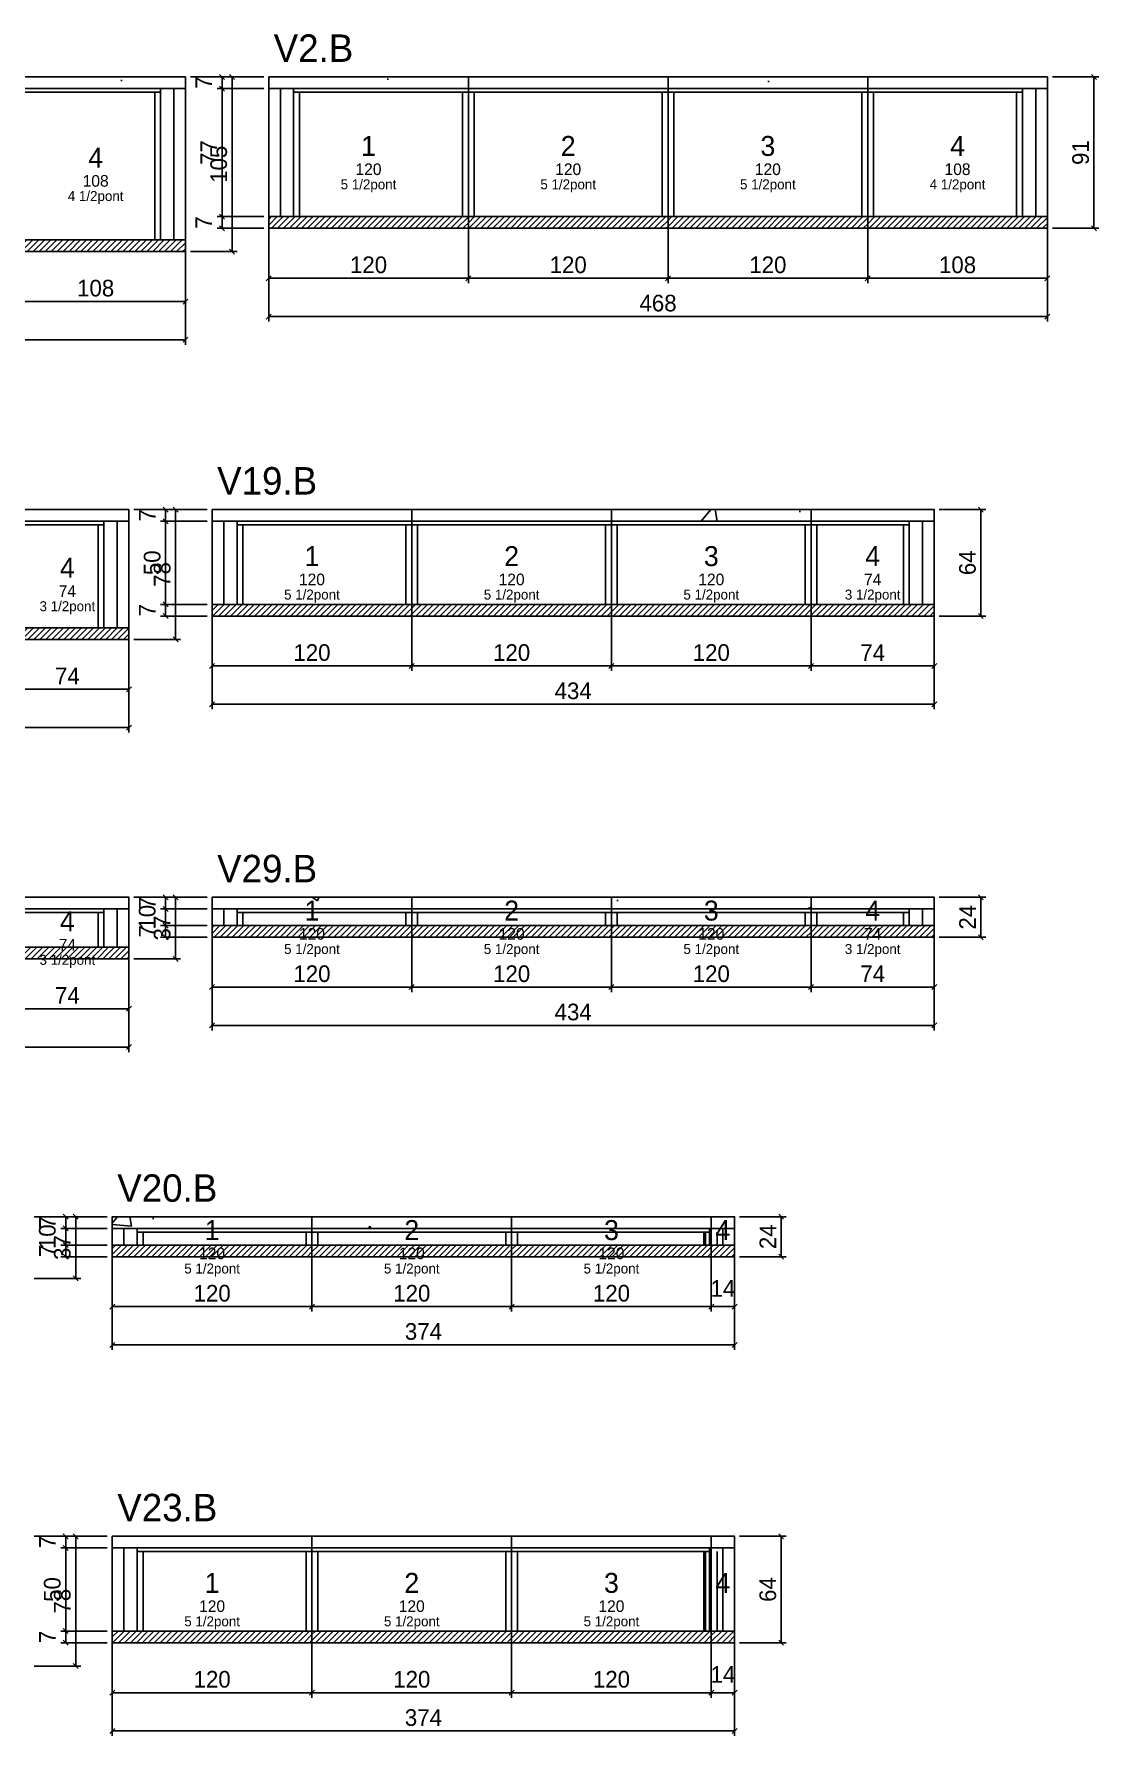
# Model space of a CAD drawing. Extents: x -69 to 3070, y -6529 to 1250.
# Drawn here: x 574 to 1214, y -3670 to -2647 of the extents above; entities that cross this region are included whole.
import ezdxf
from ezdxf.enums import TextEntityAlignment as Align

# ---------------------------------------------------------------- set-up
doc = ezdxf.new("R2010")
doc.units = 0
for name, color, linetype in [('5', 5, 'Continuous'), ('COTA', 241, 'Continuous'), ('Hachura', 251, 'Continuous'), ('NOMENCLATURA', 7, 'Continuous'), ('Painéis', 200, 'Continuous'), ('SARR_2.2x7', 40, 'Continuous'), ('SARR_3.5x7', 81, 'Continuous'), ('texto', 7, 'Continuous')]:
    doc.layers.add(name, color=color, linetype=linetype)
doc.dimstyles.new('PAINEL', dxfattribs={"dimtxt": 10, "dimasz": 3, "dimexe": 3, "dimexo": 3, "dimgap": 3, "dimtad": 1, "dimblk": 'OBLIQUE', "dimblk1": 'OBLIQUE', "dimcen": 2.5, "dimclrd": 4, "dimclre": 4, "dimclrt": 240, "dimazin": 3, "dimtfac": 1, "dimtmove": 0, "dimatfit": 3})

# ---------------------------------------------------------------- blocks, each defined once
blk = doc.blocks.new('_OBLIQUE')
at = {"color": 0, "linetype": 'BYBLOCK'}
blk.add_line((-0.5, -0.5), (0.5, 0.5), dxfattribs=at)

msp = doc.modelspace()

# ---------------------------------------------------------------- hatches: boundary and pattern name
at = {"layer": 'Hachura'}
h = msp.add_hatch(dxfattribs=at)
h.set_pattern_fill('AR-CONC', scale=0.8)
h.paths.add_polyline_path([(557, -2680), (665, -2680), (665, -2673), (557, -2673)])
h = msp.add_hatch(dxfattribs=at)
h.set_pattern_fill('AR-CONC', scale=0.8)
h.paths.add_polyline_path([(715, -2680), (835, -2680), (835, -2673), (715, -2673)])
h = msp.add_hatch(dxfattribs=at)
h.set_pattern_fill('AR-CONC', scale=0.8)
h.paths.add_polyline_path([(835, -2680), (955, -2680), (955, -2673), (835, -2673)])
h = msp.add_hatch(dxfattribs=at)
h.set_pattern_fill('AR-CONC', scale=0.8)
h.paths.add_polyline_path([(955, -2680), (1075, -2680), (1075, -2673), (955, -2673)])
h = msp.add_hatch(dxfattribs=at)
h.set_pattern_fill('AR-CONC', scale=0.8)
h.paths.add_polyline_path([(1075, -2680), (1183, -2680), (1183, -2673), (1075, -2673)])
h = msp.add_hatch(dxfattribs=at)
h.set_pattern_fill('ANSI31', scale=0.8)
h.paths.add_polyline_path([(715, -2764), (835, -2764), (835, -2757), (715, -2757)])
h = msp.add_hatch(dxfattribs=at)
h.set_pattern_fill('ANSI31', scale=0.8)
h.paths.add_polyline_path([(835, -2764), (955, -2764), (955, -2757), (835, -2757)])
h = msp.add_hatch(dxfattribs=at)
h.set_pattern_fill('ANSI31', scale=0.8)
h.paths.add_polyline_path([(955, -2764), (1075, -2764), (1075, -2757), (955, -2757)])
h = msp.add_hatch(dxfattribs=at)
h.set_pattern_fill('ANSI31', scale=0.8)
h.paths.add_polyline_path([(1075, -2764), (1183, -2764), (1183, -2757), (1075, -2757)])
h = msp.add_hatch(dxfattribs=at)
h.set_pattern_fill('ANSI31', scale=0.8)
h.paths.add_polyline_path([(557, -2778), (665, -2778), (665, -2771), (557, -2771)])
h = msp.add_hatch(dxfattribs=at)
h.set_pattern_fill('AR-CONC', scale=0.8)
h.paths.add_polyline_path([(557, -2940), (631, -2940), (631, -2933), (557, -2933)])
h = msp.add_hatch(dxfattribs=at)
h.set_pattern_fill('AR-CONC', scale=0.8)
h.paths.add_polyline_path([(681, -2940), (801, -2940), (801, -2933), (681, -2933)])
h = msp.add_hatch(dxfattribs=at)
h.set_pattern_fill('AR-CONC', scale=0.8)
h.paths.add_polyline_path([(801, -2940), (921, -2940), (921, -2933), (801, -2933)])
h = msp.add_hatch(dxfattribs=at)
h.set_pattern_fill('AR-CONC', scale=0.8)
h.paths.add_polyline_path([(921, -2940), (1041, -2940), (1041, -2933), (921, -2933)])
h = msp.add_hatch(dxfattribs=at)
h.set_pattern_fill('AR-CONC', scale=0.8)
h.paths.add_polyline_path([(1041, -2940), (1115, -2940), (1115, -2933), (1041, -2933)])
h = msp.add_hatch(dxfattribs=at)
h.set_pattern_fill('ANSI31', scale=0.8)
h.paths.add_polyline_path([(681, -2997), (801, -2997), (801, -2990), (681, -2990)])
h = msp.add_hatch(dxfattribs=at)
h.set_pattern_fill('ANSI31', scale=0.8)
h.paths.add_polyline_path([(801, -2997), (921, -2997), (921, -2990), (801, -2990)])
h = msp.add_hatch(dxfattribs=at)
h.set_pattern_fill('ANSI31', scale=0.8)
h.paths.add_polyline_path([(921, -2997), (1041, -2997), (1041, -2990), (921, -2990)])
h = msp.add_hatch(dxfattribs=at)
h.set_pattern_fill('ANSI31', scale=0.8)
h.paths.add_polyline_path([(1041, -2997), (1115, -2997), (1115, -2990), (1041, -2990)])
h = msp.add_hatch(dxfattribs=at)
h.set_pattern_fill('ANSI31', scale=0.8)
h.paths.add_polyline_path([(557, -3011), (631, -3011), (631, -3004), (557, -3004)])
h = msp.add_hatch(dxfattribs=at)
h.set_pattern_fill('AR-CONC', scale=0.8)
h.paths.add_polyline_path([(557, -3173), (631, -3173), (631, -3166), (557, -3166)])
h = msp.add_hatch(dxfattribs=at)
h.set_pattern_fill('AR-CONC', scale=0.8)
h.paths.add_polyline_path([(681, -3173), (801, -3173), (801, -3166), (681, -3166)])
h = msp.add_hatch(dxfattribs=at)
h.set_pattern_fill('AR-CONC', scale=0.8)
h.paths.add_polyline_path([(801, -3173), (921, -3173), (921, -3166), (801, -3166)])
h = msp.add_hatch(dxfattribs=at)
h.set_pattern_fill('AR-CONC', scale=0.8)
h.paths.add_polyline_path([(921, -3173), (1041, -3173), (1041, -3166), (921, -3166)])
h = msp.add_hatch(dxfattribs=at)
h.set_pattern_fill('AR-CONC', scale=0.8)
h.paths.add_polyline_path([(1041, -3173), (1115, -3173), (1115, -3166), (1041, -3166)])
h = msp.add_hatch(dxfattribs=at)
h.set_pattern_fill('ANSI31', scale=0.8)
h.paths.add_polyline_path([(681, -3190), (801, -3190), (801, -3183), (681, -3183)])
h = msp.add_hatch(dxfattribs=at)
h.set_pattern_fill('ANSI31', scale=0.8)
h.paths.add_polyline_path([(801, -3190), (921, -3190), (921, -3183), (801, -3183)])
h = msp.add_hatch(dxfattribs=at)
h.set_pattern_fill('ANSI31', scale=0.8)
h.paths.add_polyline_path([(921, -3190), (1041, -3190), (1041, -3183), (921, -3183)])
h = msp.add_hatch(dxfattribs=at)
h.set_pattern_fill('ANSI31', scale=0.8)
h.paths.add_polyline_path([(1041, -3190), (1115, -3190), (1115, -3183), (1041, -3183)])
h = msp.add_hatch(dxfattribs=at)
h.set_pattern_fill('ANSI31', scale=0.8)
h.paths.add_polyline_path([(557, -3203), (631, -3203), (631, -3196), (557, -3196)])
h = msp.add_hatch(dxfattribs=at)
h.set_pattern_fill('AR-CONC', scale=0.8)
h.paths.add_polyline_path([(621, -3365), (741, -3365), (741, -3358), (621, -3358)])
h = msp.add_hatch(dxfattribs=at)
h.set_pattern_fill('AR-CONC', scale=0.8)
h.paths.add_polyline_path([(741, -3365), (861, -3365), (861, -3358), (741, -3358)])
h = msp.add_hatch(dxfattribs=at)
h.set_pattern_fill('AR-CONC', scale=0.8)
h.paths.add_polyline_path([(861, -3365), (981, -3365), (981, -3358), (861, -3358)])
h = msp.add_hatch(dxfattribs=at)
h.set_pattern_fill('AR-CONC', scale=0.8)
h.paths.add_polyline_path([(981, -3365), (995, -3365), (995, -3358), (981, -3358)])
h = msp.add_hatch(dxfattribs=at)
h.set_pattern_fill('ANSI31', scale=0.8)
h.paths.add_polyline_path([(621, -3382), (741, -3382), (741, -3375), (621, -3375)])
h = msp.add_hatch(dxfattribs=at)
h.set_pattern_fill('ANSI31', scale=0.8)
h.paths.add_polyline_path([(741, -3382), (861, -3382), (861, -3375), (741, -3375)])
h = msp.add_hatch(dxfattribs=at)
h.set_pattern_fill('ANSI31', scale=0.8)
h.paths.add_polyline_path([(861, -3382), (981, -3382), (981, -3375), (861, -3375)])
h = msp.add_hatch(dxfattribs=at)
h.set_pattern_fill('ANSI31', scale=0.8)
h.paths.add_polyline_path([(981, -3382), (995, -3382), (995, -3375), (981, -3375)])
h = msp.add_hatch(dxfattribs=at)
h.set_pattern_fill('AR-CONC', scale=0.8)
h.paths.add_polyline_path([(621, -3557), (741, -3557), (741, -3550), (621, -3550)])
h = msp.add_hatch(dxfattribs=at)
h.set_pattern_fill('AR-CONC', scale=0.8)
h.paths.add_polyline_path([(741, -3557), (861, -3557), (861, -3550), (741, -3550)])
h = msp.add_hatch(dxfattribs=at)
h.set_pattern_fill('AR-CONC', scale=0.8)
h.paths.add_polyline_path([(861, -3557), (981, -3557), (981, -3550), (861, -3550)])
h = msp.add_hatch(dxfattribs=at)
h.set_pattern_fill('AR-CONC', scale=0.8)
h.paths.add_polyline_path([(981, -3557), (995, -3557), (995, -3550), (981, -3550)])
h = msp.add_hatch(dxfattribs=at)
h.set_pattern_fill('ANSI31', scale=0.8)
h.paths.add_polyline_path([(621, -3614), (741, -3614), (741, -3607), (621, -3607)])
h = msp.add_hatch(dxfattribs=at)
h.set_pattern_fill('ANSI31', scale=0.8)
h.paths.add_polyline_path([(741, -3614), (861, -3614), (861, -3607), (741, -3607)])
h = msp.add_hatch(dxfattribs=at)
h.set_pattern_fill('ANSI31', scale=0.8)
h.paths.add_polyline_path([(861, -3614), (981, -3614), (981, -3607), (861, -3607)])
h = msp.add_hatch(dxfattribs=at)
h.set_pattern_fill('ANSI31', scale=0.8)
h.paths.add_polyline_path([(981, -3614), (995, -3614), (995, -3607), (981, -3607)])

# ---------------------------------------------------------------- linework, layer by layer
at = {"layer": 'Painéis'}
for p, q in [((557, -2680), (665, -2680)), ((665, -2771), (665, -2680)), ((715, -2680), (835, -2680)), ((715, -2757), (715, -2680)), ((835, -2757), (835, -2680)), ((835, -2757), (835, -2680)), ((835, -2680), (955, -2680)), ((835, -2757), (835, -2680)), ((955, -2757), (955, -2680)), ((955, -2757), (955, -2680)), ((955, -2680), (1075, -2680)), ((955, -2757), (955, -2680)), ((1075, -2757), (1075, -2680)), ((1075, -2757), (1075, -2680)), ((1075, -2680), (1183, -2680)), ((1075, -2757), (1075, -2680)), ((1183, -2757), (1183, -2680)), ((715, -2757), (835, -2757)), ((835, -2757), (955, -2757)), ((955, -2757), (1075, -2757)), ((1075, -2757), (1183, -2757)), ((557, -2771), (665, -2771)), ((557, -2940), (631, -2940)), ((631, -3004), (631, -2940)), ((681, -2940), (801, -2940)), ((681, -2990), (681, -2940)), ((801, -2990), (801, -2940)), ((801, -2990), (801, -2940)), ((801, -2940), (921, -2940)), ((801, -2990), (801, -2940)), ((921, -2990), (921, -2940)), ((921, -2990), (921, -2940)), ((921, -2940), (1041, -2940)), ((921, -2990), (921, -2940)), ((1041, -2990), (1041, -2940)), ((1041, -2990), (1041, -2940)), ((1041, -2940), (1115, -2940)), ((1041, -2990), (1041, -2940)), ((1115, -2990), (1115, -2940)), ((681, -2990), (801, -2990)), ((801, -2990), (921, -2990)), ((921, -2990), (1041, -2990)), ((1041, -2990), (1115, -2990)), ((557, -3004), (631, -3004)), ((557, -3173), (631, -3173)), ((631, -3196), (631, -3173)), ((681, -3173), (801, -3173)), ((681, -3183), (681, -3173)), ((801, -3183), (801, -3173)), ((801, -3183), (801, -3173)), ((801, -3173), (921, -3173)), ((801, -3183), (801, -3173)), ((921, -3183), (921, -3173)), ((921, -3183), (921, -3173)), ((921, -3173), (1041, -3173)), ((921, -3183), (921, -3173)), ((1041, -3183), (1041, -3173)), ((1041, -3183), (1041, -3173)), ((1041, -3173), (1115, -3173)), ((1041, -3183), (1041, -3173)), ((1115, -3183), (1115, -3173)), ((681, -3183), (801, -3183)), ((801, -3183), (921, -3183)), ((921, -3183), (1041, -3183)), ((1041, -3183), (1115, -3183)), ((557, -3196), (631, -3196)), ((621, -3365), (741, -3365)), ((621, -3375), (621, -3365)), ((621, -3375), (741, -3375)), ((741, -3375), (741, -3365)), ((741, -3375), (741, -3365)), ((741, -3365), (861, -3365)), ((741, -3375), (741, -3365)), ((741, -3375), (861, -3375)), ((861, -3375), (861, -3365)), ((861, -3375), (861, -3365)), ((861, -3365), (981, -3365)), ((861, -3375), (861, -3365)), ((861, -3375), (981, -3375)), ((981, -3375), (981, -3365)), ((981, -3375), (981, -3365)), ((981, -3365), (995, -3365)), ((981, -3375), (981, -3365)), ((981, -3375), (995, -3375)), ((995, -3375), (995, -3365)), ((621, -3557), (741, -3557)), ((621, -3607), (621, -3557)), ((741, -3607), (741, -3557)), ((741, -3607), (741, -3557)), ((741, -3557), (861, -3557)), ((741, -3607), (741, -3557)), ((861, -3607), (861, -3557)), ((861, -3607), (861, -3557)), ((861, -3557), (981, -3557)), ((861, -3607), (861, -3557)), ((981, -3607), (981, -3557)), ((981, -3607), (981, -3557)), ((981, -3557), (995, -3557)), ((981, -3607), (981, -3557)), ((995, -3607), (995, -3557)), ((621, -3607), (741, -3607)), ((741, -3607), (861, -3607)), ((861, -3607), (981, -3607)), ((981, -3607), (995, -3607))]:
    msp.add_line(p, q, dxfattribs=at)
at = {"layer": 'Painéis', "color": 8}
for points in [[(557, -2680), (665, -2680), (665, -2673), (557, -2673)], [(715, -2680), (835, -2680), (835, -2673), (715, -2673)], [(835, -2680), (955, -2680), (955, -2673), (835, -2673)], [(955, -2680), (1075, -2680), (1075, -2673), (955, -2673)], [(1075, -2680), (1183, -2680), (1183, -2673), (1075, -2673)], [(715, -2764), (835, -2764), (835, -2757), (715, -2757)], [(835, -2764), (955, -2764), (955, -2757), (835, -2757)], [(955, -2764), (1075, -2764), (1075, -2757), (955, -2757)], [(1075, -2764), (1183, -2764), (1183, -2757), (1075, -2757)], [(557, -2778), (665, -2778), (665, -2771), (557, -2771)], [(557, -2940), (631, -2940), (631, -2933), (557, -2933)], [(681, -2940), (801, -2940), (801, -2933), (681, -2933)], [(801, -2940), (921, -2940), (921, -2933), (801, -2933)], [(921, -2940), (1041, -2940), (1041, -2933), (921, -2933)], [(1041, -2940), (1115, -2940), (1115, -2933), (1041, -2933)], [(681, -2997), (801, -2997), (801, -2990), (681, -2990)], [(801, -2997), (921, -2997), (921, -2990), (801, -2990)], [(921, -2997), (1041, -2997), (1041, -2990), (921, -2990)], [(1041, -2997), (1115, -2997), (1115, -2990), (1041, -2990)], [(557, -3011), (631, -3011), (631, -3004), (557, -3004)], [(557, -3173), (631, -3173), (631, -3166), (557, -3166)], [(681, -3173), (801, -3173), (801, -3166), (681, -3166)], [(801, -3173), (921, -3173), (921, -3166), (801, -3166)], [(921, -3173), (1041, -3173), (1041, -3166), (921, -3166)], [(1041, -3173), (1115, -3173), (1115, -3166), (1041, -3166)], [(681, -3190), (801, -3190), (801, -3183), (681, -3183)], [(801, -3190), (921, -3190), (921, -3183), (801, -3183)], [(921, -3190), (1041, -3190), (1041, -3183), (921, -3183)], [(1041, -3190), (1115, -3190), (1115, -3183), (1041, -3183)], [(557, -3203), (631, -3203), (631, -3196), (557, -3196)], [(621, -3365), (741, -3365), (741, -3358), (621, -3358)], [(741, -3365), (861, -3365), (861, -3358), (741, -3358)], [(861, -3365), (981, -3365), (981, -3358), (861, -3358)], [(981, -3365), (995, -3365), (995, -3358), (981, -3358)], [(621, -3382), (741, -3382), (741, -3375), (621, -3375)], [(741, -3382), (861, -3382), (861, -3375), (741, -3375)], [(861, -3382), (981, -3382), (981, -3375), (861, -3375)], [(981, -3382), (995, -3382), (995, -3375), (981, -3375)], [(621, -3557), (741, -3557), (741, -3550), (621, -3550)], [(741, -3557), (861, -3557), (861, -3550), (741, -3550)], [(861, -3557), (981, -3557), (981, -3550), (861, -3550)], [(981, -3557), (995, -3557), (995, -3550), (981, -3550)], [(621, -3614), (741, -3614), (741, -3607), (621, -3607)], [(741, -3614), (861, -3614), (861, -3607), (741, -3607)], [(861, -3614), (981, -3614), (981, -3607), (861, -3607)], [(981, -3614), (995, -3614), (995, -3607), (981, -3607)]]:
    msp.add_lwpolyline(points, close=True, dxfattribs=at)
at = {"layer": 'SARR_2.2x7'}
for p, q in [((557, -2682.2), (650, -2682.2)), ((658, -2771), (658, -2680)), ((722, -2757), (722, -2680)), ((730, -2682.2), (835, -2682.2)), ((835, -2682.2), (955, -2682.2)), ((955, -2682.2), (1075, -2682.2)), ((1075, -2682.2), (1168, -2682.2)), ((1176, -2757), (1176, -2680)), ((557, -2942.2), (616, -2942.2)), ((624, -3004), (624, -2940)), ((688, -2990), (688, -2940)), ((696, -2942.2), (801, -2942.2)), ((801, -2942.2), (921, -2942.2)), ((921, -2942.2), (1041, -2942.2)), ((1041, -2942.2), (1100, -2942.2)), ((1108, -2990), (1108, -2940)), ((557, -3175.2), (616, -3175.2)), ((624, -3196), (624, -3173)), ((688, -3183), (688, -3173)), ((696, -3175.2), (801, -3175.2)), ((801, -3175.2), (921, -3175.2)), ((921, -3175.2), (1041, -3175.2)), ((1041, -3175.2), (1100, -3175.2)), ((1108, -3183), (1108, -3173)), ((628, -3375), (628, -3365)), ((636, -3367.2), (741, -3367.2)), ((741, -3367.2), (861, -3367.2)), ((861, -3367.2), (981, -3367.2)), ((988, -3375), (988, -3365)), ((628, -3607), (628, -3557)), ((988, -3607), (988, -3557)), ((636, -3559.2), (741, -3559.2)), ((741, -3559.2), (861, -3559.2)), ((861, -3559.2), (981, -3559.2))]:
    msp.add_line(p, q, dxfattribs=at)
at = {"layer": 'SARR_3.5x7'}
for p, q in [((646.5, -2771), (646.5, -2682.2)), ((650, -2771), (650, -2680)), ((730, -2757), (730, -2680)), ((733.5, -2757), (733.5, -2682.2)), ((831.5, -2757), (831.5, -2682.2)), ((835, -2757), (835, -2680)), ((835, -2757), (835, -2680)), ((838.5, -2757), (838.5, -2682.2)), ((951.5, -2757), (951.5, -2682.2)), ((955, -2757), (955, -2680)), ((955, -2757), (955, -2680)), ((958.5, -2757), (958.5, -2682.2)), ((1071.5, -2757), (1071.5, -2682.2)), ((1075, -2757), (1075, -2680)), ((1075, -2757), (1075, -2680)), ((1078.5, -2757), (1078.5, -2682.2)), ((1164.5, -2757), (1164.5, -2682.2)), ((1168, -2757), (1168, -2680)), ((730, -2757), (733.5, -2757)), ((831.5, -2757), (835, -2757)), ((835, -2757), (838.5, -2757)), ((951.5, -2757), (955, -2757)), ((955, -2757), (958.5, -2757)), ((1071.5, -2757), (1075, -2757)), ((1075, -2757), (1078.5, -2757)), ((1164.5, -2757), (1168, -2757)), ((646.5, -2771), (650, -2771)), ((612.5, -3004), (612.5, -2942.2)), ((616, -3004), (616, -2940)), ((696, -2990), (696, -2940)), ((699.5, -2990), (699.5, -2942.2)), ((797.5, -2990), (797.5, -2942.2)), ((801, -2990), (801, -2940)), ((801, -2990), (801, -2940)), ((804.5, -2990), (804.5, -2942.2)), ((917.5, -2990), (917.5, -2942.2)), ((921, -2990), (921, -2940)), ((921, -2990), (921, -2940)), ((924.5, -2990), (924.5, -2942.2)), ((1037.5, -2990), (1037.5, -2942.2)), ((1041, -2990), (1041, -2940)), ((1041, -2990), (1041, -2940)), ((1044.5, -2990), (1044.5, -2942.2)), ((1096.5, -2990), (1096.5, -2942.2)), ((1100, -2990), (1100, -2940)), ((696, -2990), (699.5, -2990)), ((797.5, -2990), (801, -2990)), ((801, -2990), (804.5, -2990)), ((917.5, -2990), (921, -2990)), ((921, -2990), (924.5, -2990)), ((1037.5, -2990), (1041, -2990)), ((1041, -2990), (1044.5, -2990)), ((1096.5, -2990), (1100, -2990)), ((612.5, -3004), (616, -3004)), ((612.5, -3196), (612.5, -3175.2)), ((616, -3196), (616, -3173)), ((696, -3183), (696, -3173)), ((699.5, -3183), (699.5, -3175.2)), ((797.5, -3183), (797.5, -3175.2)), ((801, -3183), (801, -3173)), ((801, -3183), (801, -3173)), ((804.5, -3183), (804.5, -3175.2)), ((917.5, -3183), (917.5, -3175.2)), ((921, -3183), (921, -3173)), ((921, -3183), (921, -3173)), ((924.5, -3183), (924.5, -3175.2)), ((1037.5, -3183), (1037.5, -3175.2)), ((1041, -3183), (1041, -3173)), ((1041, -3183), (1041, -3173)), ((1044.5, -3183), (1044.5, -3175.2)), ((1096.5, -3183), (1096.5, -3175.2)), ((1100, -3183), (1100, -3173)), ((696, -3183), (699.5, -3183)), ((797.5, -3183), (801, -3183)), ((801, -3183), (804.5, -3183)), ((917.5, -3183), (921, -3183)), ((921, -3183), (924.5, -3183)), ((1037.5, -3183), (1041, -3183)), ((1041, -3183), (1044.5, -3183)), ((1096.5, -3183), (1100, -3183)), ((612.5, -3196), (616, -3196)), ((636, -3375), (636, -3365)), ((636, -3375), (639.5, -3375)), ((639.5, -3375), (639.5, -3367.2)), ((737.5, -3375), (737.5, -3367.2)), ((737.5, -3375), (741, -3375)), ((741, -3375), (741, -3365)), ((741, -3375), (741, -3365)), ((741, -3375), (744.5, -3375)), ((744.5, -3375), (744.5, -3367.2)), ((857.5, -3375), (857.5, -3367.2)), ((857.5, -3375), (861, -3375)), ((861, -3375), (861, -3365)), ((861, -3375), (861, -3365)), ((861, -3375), (864.5, -3375)), ((864.5, -3375), (864.5, -3367.2)), ((976.5, -3375), (976.5, -3367.2)), ((976.5, -3375), (980, -3375)), ((977.5, -3375), (977.5, -3367.2)), ((977.5, -3375), (981, -3375)), ((980, -3375), (980, -3365)), ((981, -3375), (981, -3365)), ((981, -3375), (981, -3365)), ((981, -3375), (984.5, -3375)), ((984.5, -3375), (984.5, -3367.2)), ((636, -3607), (636, -3557)), ((741, -3607), (741, -3557)), ((741, -3607), (741, -3557)), ((861, -3607), (861, -3557)), ((861, -3607), (861, -3557)), ((980, -3607), (980, -3557)), ((981, -3607), (981, -3557)), ((981, -3607), (981, -3557)), ((639.5, -3607), (639.5, -3559.2)), ((737.5, -3607), (737.5, -3559.2)), ((744.5, -3607), (744.5, -3559.2)), ((857.5, -3607), (857.5, -3559.2)), ((864.5, -3607), (864.5, -3559.2)), ((976.5, -3607), (976.5, -3559.2)), ((977.5, -3607), (977.5, -3559.2)), ((984.5, -3607), (984.5, -3559.2)), ((636, -3607), (639.5, -3607)), ((737.5, -3607), (741, -3607)), ((741, -3607), (744.5, -3607)), ((857.5, -3607), (861, -3607)), ((861, -3607), (864.5, -3607)), ((976.5, -3607), (980, -3607)), ((977.5, -3607), (981, -3607)), ((981, -3607), (984.5, -3607))]:
    msp.add_line(p, q, dxfattribs=at)

# ---------------------------------------------------------------- texts
at = {"layer": '5'}
for s, height, p in [('1', 12, (775, -2714.5)), ('2', 12, (895, -2714.5)), ('3', 12, (1015, -2714.5)), ('4', 12, (1129, -2714.5)), ('4', 12, (611, -2721.5)), ('120', 7, (775, -2728.5)), ('120', 7, (895, -2728.5)), ('120', 7, (1015, -2728.5)), ('108', 7, (1129, -2728.5)), ('108', 7, (611, -2735.5)), ('1', 12, (741, -2961)), ('2', 12, (861, -2961)), ('3', 12, (981, -2961)), ('4', 12, (1078, -2961)), ('4', 12, (594, -2968)), ('120', 7, (741, -2975)), ('120', 7, (861, -2975)), ('120', 7, (981, -2975)), ('74', 7, (1078, -2975)), ('74', 7, (594, -2982)), ('1', 12, (741, -3174)), ('2', 12, (861, -3174)), ('3', 12, (981, -3174)), ('4', 12, (1078, -3174)), ('4', 12, (594, -3180.5)), ('120', 7, (741, -3188)), ('120', 7, (861, -3188)), ('120', 7, (981, -3188)), ('74', 7, (1078, -3188)), ('74', 7, (594, -3194.5)), ('1', 12, (681, -3366)), ('2', 12, (801, -3366)), ('3', 12, (921, -3366)), ('4', 12, (988, -3366)), ('120', 7, (681, -3380)), ('120', 7, (801, -3380)), ('120', 7, (921, -3380)), ('1', 12, (681, -3578)), ('2', 12, (801, -3578)), ('3', 12, (921, -3578)), ('4', 12, (988, -3578)), ('120', 7, (681, -3592)), ('120', 7, (801, -3592)), ('120', 7, (921, -3592))]:
    msp.add_text(s, height=height, dxfattribs=at).set_placement(p, align=Align.MIDDLE_CENTER)
at = {"layer": 'NOMENCLATURA'}
for s, p in [('V2.B', (718, -2664)), ('V19.B', (684, -2924)), ('V29.B', (684, -3157)), ('V20.B', (624, -3349)), ('V23.B', (624, -3541))]:
    msp.add_text(s, height=16.5, dxfattribs=at).set_placement(p)
at = {"layer": 'texto', "char_height": 6, "attachment_point": 5}
for s, insert in [('5 1/2pont', (775, -2738.5)), ('5 1/2pont', (895, -2738.5)), ('5 1/2pont', (1015, -2738.5)), ('4 1/2pont', (1129, -2738.5)), ('4 1/2pont', (611, -2745.5)), ('5 1/2pont', (741, -2985)), ('5 1/2pont', (861, -2985)), ('5 1/2pont', (981, -2985)), ('3 1/2pont', (1078, -2985)), ('3 1/2pont', (594, -2992)), ('3 1/2pont', (594, -3204.5)), ('5 1/2pont', (741, -3198)), ('5 1/2pont', (861, -3198)), ('5 1/2pont', (981, -3198)), ('3 1/2pont', (1078, -3198)), ('5 1/2pont', (681, -3390)), ('5 1/2pont', (801, -3390)), ('5 1/2pont', (921, -3390)), ('5 1/2pont', (681, -3602)), ('5 1/2pont', (801, -3602)), ('5 1/2pont', (921, -3602))]:
    msp.add_mtext(s, dxfattribs=dict(at, insert=insert))

# ---------------------------------------------------------------- dimensions: what is measured, and where the dimension line sits
at = {"layer": 'COTA'}
for base, p1, p2 in [((693, -2778), (665, -2778), (665, -2673)), ((687, -2680), (715, -2680), (715, -2673)), ((687, -2757), (715, -2757), (715, -2680)), ((1211, -2764), (1183, -2764), (1183, -2673)), ((687, -2764), (715, -2764), (715, -2757)), ((659, -3011), (631, -3011), (631, -2933)), ((653, -2940), (681, -2940), (681, -2933)), ((1143, -2997), (1115, -2997), (1115, -2933)), ((653, -2990), (681, -2990), (681, -2940)), ((653, -2997), (681, -2997), (681, -2990)), ((659, -3203), (631, -3203), (631, -3166)), ((653, -3173), (681, -3173), (681, -3166)), ((653, -3183), (681, -3183), (681, -3173)), ((1143, -3190), (1115, -3190), (1115, -3166)), ((653, -3190), (681, -3190), (681, -3183)), ((599, -3395), (571, -3395), (571, -3358)), ((593, -3365), (621, -3365), (621, -3358)), ((593, -3375), (621, -3375), (621, -3365)), ((1023, -3382), (995, -3382), (995, -3358)), ((593, -3382), (621, -3382), (621, -3375)), ((599, -3628), (571, -3628), (571, -3550)), ((593, -3557), (621, -3557), (621, -3550)), ((1023, -3614), (995, -3614), (995, -3550)), ((593, -3607), (621, -3607), (621, -3557)), ((593, -3614), (621, -3614), (621, -3607))]:
    msp.add_linear_dim(base=base, p1=p1, p2=p2, angle=90, dimstyle='PAINEL', dxfattribs=at).render()
for base, p1, p2 in [((715, -2794), (715, -2757), (835, -2757)), ((715, -2817), (715, -2757), (1183, -2757)), ((835, -2794), (835, -2757), (955, -2757)), ((955, -2794), (955, -2757), (1075, -2757)), ((1075, -2794), (1075, -2757), (1183, -2757)), ((197, -2831), (197, -2771), (665, -2771)), ((557, -2808), (557, -2771), (665, -2771)), ((681, -3027), (681, -2990), (801, -2990)), ((681, -3050), (681, -2990), (1115, -2990)), ((801, -3027), (801, -2990), (921, -2990)), ((921, -3027), (921, -2990), (1041, -2990)), ((1041, -3027), (1041, -2990), (1115, -2990)), ((197, -3064), (197, -3004), (631, -3004)), ((557, -3041), (557, -3004), (631, -3004)), ((681, -3220), (681, -3183), (801, -3183)), ((681, -3243), (681, -3183), (1115, -3183)), ((801, -3220), (801, -3183), (921, -3183)), ((921, -3220), (921, -3183), (1041, -3183)), ((1041, -3220), (1041, -3183), (1115, -3183)), ((197, -3256), (197, -3196), (631, -3196)), ((557, -3233), (557, -3196), (631, -3196)), ((621, -3412), (621, -3375), (741, -3375)), ((621, -3435), (621, -3375), (995, -3375)), ((741, -3412), (741, -3375), (861, -3375)), ((861, -3412), (861, -3375), (981, -3375)), ((981, -3412), (981, -3375), (995, -3375)), ((621, -3644), (621, -3607), (741, -3607)), ((621, -3667), (621, -3607), (995, -3607)), ((741, -3644), (741, -3607), (861, -3607)), ((861, -3644), (861, -3607), (981, -3607)), ((981, -3644), (981, -3607), (995, -3607))]:
    msp.add_linear_dim(base=base, p1=p1, p2=p2, dimstyle='PAINEL', dxfattribs=at).render()

doc.saveas('drawing.dxf')
